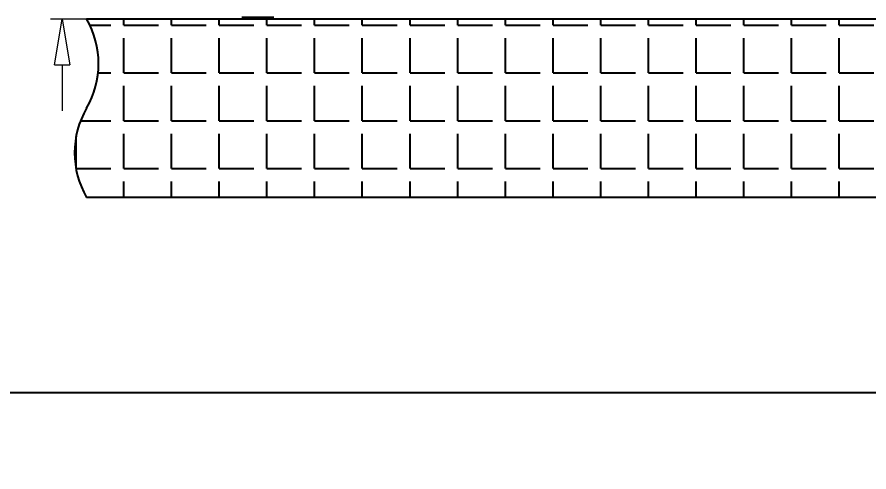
# Model space of a CAD drawing. Header units: millimetres. Extents: x 10368 to 13229, y -13270 to -11269.
# Drawn here: x 12568.1 to 12770.3, y -12283 to -12175.1 of the extents above; entities that cross this region are included whole.
import ezdxf

# ---------------------------------------------------------------- set-up
doc = ezdxf.new("R2010")
doc.units = ezdxf.units.MM
doc.layers.add('dim', color=3, linetype='Continuous', lineweight=9)
doc.styles.add('FFS', font='simfang.ttf')
doc.dimstyles.new('YanXiu', dxfattribs={"dimtxt": 2.5, "dimasz": 2.2, "dimexe": 0.66, "dimexo": 0.66, "dimgap": 0.66, "dimtad": 0, "dimzin": 1, "dimdsep": 46, "dimtxsty": 'FFS', "dimcen": 0, "dimclrd": 256, "dimclre": 131, "dimclrt": 42, "dimazin": 0, "dimtfac": 1, "dimtofl": 0, "dimtmove": 0, "dimatfit": 3, "dimfxl": 0, "dimlwd": 5, "dimlwe": 5, "dimarcsym": 0})

# ---------------------------------------------------------------- blocks, each defined once
blk = doc.blocks.new('_ClosedBlank')
at = {"color": 0, "linetype": 'ByBlock', "lineweight": -2}
for p, q in [((-1, 0.167), (0, 0)), ((-1, 0.167), (-1, -0.167)), ((0, 0), (-1, -0.167))]:
    blk.add_line(p, q, dxfattribs=at)
blk = doc.blocks.new('*D56')
at = {"layer": 'Defpoints', "color": 0}
for p in [(34.24, 91.78), (14.63, 79.38), (34.24, 79.38)]:
    blk.add_point(p, dxfattribs=at)
at = {"layer": 'dim', "lineweight": 5}
for p, q in [((14.63, 102.66), (14.63, 113.54)), ((14.63, 68.5), (14.63, 57.62))]:
    blk.add_line(p, q, dxfattribs=at)
at = {"layer": 'dim', "color": 131, "lineweight": 5}
for p, q in [((31.52, 91.78), (11.91, 91.78)), ((31.52, 79.38), (11.91, 79.38))]:
    blk.add_line(p, q, dxfattribs=at)
at = {"layer": 'dim', "lineweight": 5, "xscale": 10.88, "yscale": 10.88, "zscale": 10.88}
for p, rotation in [((14.63, 91.78), 270), ((14.63, 79.38), 90)]:
    blk.add_blockref('_ClosedBlank', p, dxfattribs=dict(at, rotation=rotation))
at = {"layer": 'dim', "color": 42, "insert": (14.63, 133.28), "char_height": 13.6, "attachment_point": 5, "rotation": 90, "style": 'FFS'}
blk.add_mtext('12.4', dxfattribs=at)
blk = doc.blocks.new('*D58')
at = {"layer": 'Defpoints', "color": 0}
for p in [(364.09, 162.09), (621.78, 127.46), (322.08, 108.68), (20.44, 79.38), (632.77, 79.38)]:
    blk.add_point(p, dxfattribs=at)
at = {"layer": 'dim', "color": 131, "lineweight": 5}
blk.add_line((361.4, 162.45), (324.6, 167.39), dxfattribs=at)
at = {"layer": 'dim', "lineweight": 5}
for start, end in [(173.087, 173.68732), (178.46277, 179.26005)]:
    blk.add_arc((979.6, 79.38), 658.17, start, end, dxfattribs=at)
at = {"layer": 'dim', "lineweight": 5, "xscale": 8.5, "yscale": 8.5, "zscale": 8.5}
for p, rotation in [((327.29, 167.03), 82.71702178221234), ((321.43, 79.38), 269.6300236874268)]:
    blk.add_blockref('_ClosedBlank', p, dxfattribs=dict(at, rotation=rotation))
at = {"layer": 'dim', "color": 42, "insert": (322.97, 124.43), "char_height": 13.6, "attachment_point": 5, "rotation": 86.075, "style": 'FFS'}
blk.add_mtext('7.65°', dxfattribs=at)
blk = doc.blocks.new('u59')
h = blk.add_hatch()
h.set_pattern_fill('ANGLE', color=256, scale=1.62, style=0)
h.set_pattern_definition([(0, (-22315.466, 16734.563), (0, 11.3157), [8.2296, -3.0861]), (90, (-22315.466, 16734.563), (-11.3157, 7e-16), [8.2296, -3.0861])])
edge = h.paths.add_edge_path()
edge.add_line((632.774, 46.296), (20.436, 46.296))
edge.add_arc((38.757, 56.873), 21.154, 150, 210, ccw=False)
edge.add_arc((2.116, 78.027), 21.154, 330, 30)
edge.add_line((20.436, 88.604), (632.774, 88.604))
edge.add_arc((614.454, 78.027), 21.154, 330, 30, ccw=False)
edge.add_arc((651.094, 56.873), 21.154, 150, 210)
at = {"color": 7, "linetype": 'Continuous'}
blk.add_line((57.24, 89.067), (64.879, 89.067), dxfattribs=at)
at = {"color": 7}
for p, q in [((20.436, 88.604), (632.774, 88.604)), ((632.774, 46.296), (20.436, 46.296))]:
    blk.add_line(p, q, dxfattribs=at)
at = {"color": 7, "linetype": 'Continuous'}
blk.add_arc((61.059, 104.596), 15.991, 256.18294, 283.81706, dxfattribs=at)
at = {"color": 7}
for centre, start, end in [((2.116, 78.027), 330, 30), ((38.757, 56.873), 150, 210)]:
    blk.add_arc(centre, 21.154, start, end, dxfattribs=at)
at = {"layer": 'Defpoints', "color": 2}
for points in [[(-665.275, 940.793), (0, 940.793), (0, 0), (-665.275, 0)], [(0, 0), (665.275, 0), (665.275, 940.793), (0, 940.793)]]:
    blk.add_lwpolyline(points, close=True, dxfattribs=at)
at = {"layer": 'dim'}
dim = blk.add_angular_dim_2l(base=(322.08, 117.899), line1=((621.778, 136.685), (364.094, 171.31)), line2=((20.436, 88.604), (632.774, 88.604)), dimstyle='YanXiu', override={"dimscale": 1.7, "dimtxt": 8, "dimasz": 5, "dimexe": 1.5992, "dimexo": 1.5992, "dimgap": 0, "dimzin": 8, "dimblk": 'ClosedBlank', "dimldrblk": 'ClosedBlank'}, dxfattribs=at)
dim.commit()
dim.dimension.update_dxf_attribs({"geometry": '*D58', "text_midpoint": (322.972, 133.656), "dimtype": 130, "insert": (0, 9.223)})
dim = blk.add_linear_dim(base=(14.632, 88.604), p1=(34.242, 101.004), p2=(34.242, 88.604), angle=90, dimstyle='YanXiu', override={"dimscale": 1.7, "dimtxt": 8, "dimasz": 6.4, "dimexe": 1.5992, "dimexo": 1.5992, "dimgap": 1.5992, "dimzin": 8, "dimblk": 'ClosedBlank', "dimldrblk": 'ClosedBlank'}, dxfattribs=at)
dim.commit()
dim.dimension.update_dxf_attribs({"geometry": '*D56', "text_midpoint": (14.632, 142.501), "dimtype": 128, "insert": (0, 9.223)})

msp = doc.modelspace()

# ---------------------------------------------------------------- block references
msp.add_blockref('u59', (12564.2, -12264.16))
at = {"rotation": 180}
msp.add_blockref('u59', (12564.2, -12264.16), dxfattribs=at)

doc.saveas('drawing.dxf')
